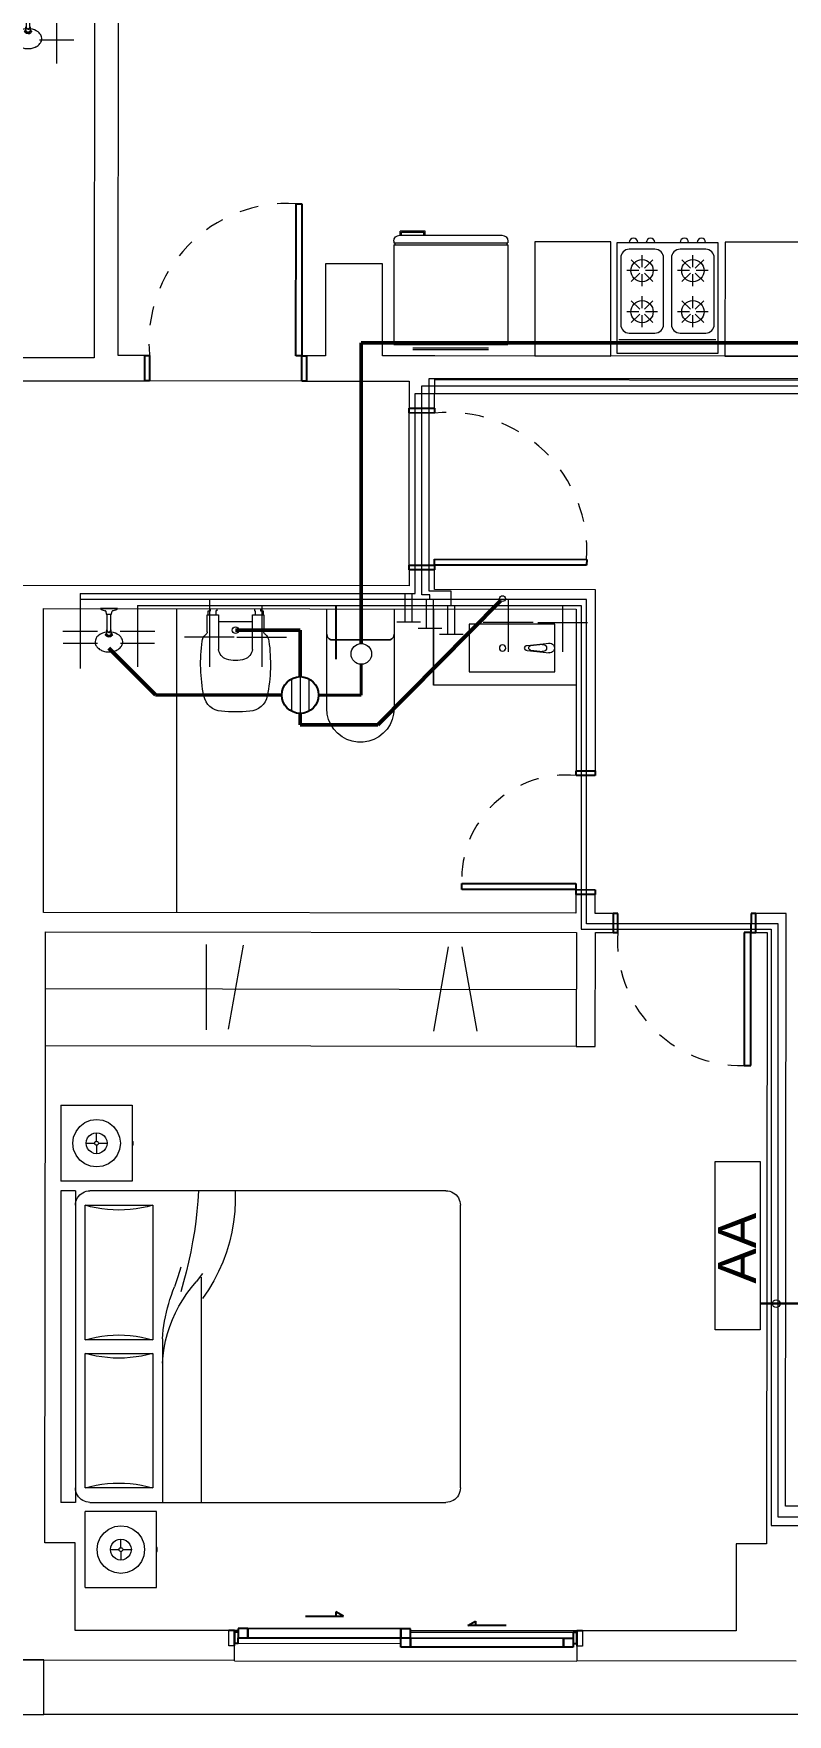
# Model space of a CAD drawing. Header units: millimetres. Extents: x 539 to 842, y -453 to -96.
# Drawn here: x 820.08 to 824.04, y -272.59 to -263.75 of the extents above; entities that cross this region are included whole.
import ezdxf

# ---------------------------------------------------------------- set-up
doc = ezdxf.new("R2010")
doc.units = ezdxf.units.MM
doc.header["$LTSCALE"] = 0.1
for name, pattern in [('ACAD_ISO02W100', [15, 12, -3]), ('CONTINUA', [0]), ('Trazo', [0.00635, 0.003175, -0.003175])]:
    doc.linetypes.add(name, pattern=pattern)
doc.layers.get('0').update_dxf_attribs({"lineweight": 5})
for name, color, linetype, lineweight in [('00-Agua Caliente', 1, 'Continuous', 20), ('00-Agua Fria', 5, 'ACAD_ISO02W100', 20), ('A-DETL-GENF', 7, 'Continuous', 5), ('A-DOOR', 7, 'Continuous', 5), ('A-GLAZ', 7, 'Continuous', 5), ('A-GLAZ-SILL', 7, 'Continuous', 5), ('Arq-Equipamiento', 250, 'Continuous', 5), ('MUEBLES', 250, 'Continuous', 5), ('P-SANR-FIXT', 7, 'Continuous', 5)]:
    doc.layers.add(name, color=color, linetype=linetype, lineweight=lineweight)
doc.layers.add('00-Primario', color=7, linetype='Continuous', true_color=0xff2400)
doc.layers.add('00-Secundario', color=24, linetype='Continuous')
doc.layers.add('A-DOOR-HDLN', color=5, linetype='Trazo', lineweight=5, true_color=0x0000ff)
doc.styles.get("Standard").update_dxf_attribs({"font": 'arial.ttf'})

# ---------------------------------------------------------------- blocks, each defined once
blk = doc.blocks.new('Family7 - Puerta OBLAK - Acceso-2885777-1-TORRE-ARQ-PB')
at = {"layer": 'A-DOOR', "color": 8, "lineweight": 25}
for p, q in [((-0.425, -0.0668), (-0.425, 0.0668)), ((-0.425, 0.0668), (-0.4, 0.0668)), ((-0.4, 0.0668), (-0.4, -0.0668)), ((0.4, -0.0668), (0.4, 0.0668)), ((0.4, 0.0668), (0.425, 0.0668)), ((0.425, 0.0668), (0.425, -0.0668)), ((-0.4, -0.0668), (-0.425, -0.0668)), ((-0.4, -0.0667), (-0.3693, -0.0667)), ((-0.4, -0.8667), (-0.4, -0.0667)), ((-0.3693, -0.0667), (-0.3693, -0.8667)), ((0.425, -0.0668), (0.4, -0.0668)), ((-0.3693, -0.8667), (-0.4, -0.8667))]:
    blk.add_line(p, q, dxfattribs=at)
at = {"layer": 'A-DOOR-HDLN', "color": 8}
blk.add_arc((-0.3269, -0.1376), 0.7303, 266.67006, 5.56979, dxfattribs=at)
blk = doc.blocks.new('Family6 - Puerta OBLAK - Baño-2882883-1-TORRE-ARQ-PB')
at = {"layer": 'A-DOOR', "color": 8, "lineweight": 25}
for p, q in [((-0.3, 0.6507), (-0.2685, 0.6507)), ((-0.3, 0.0507), (-0.3, 0.6507)), ((-0.2685, 0.6507), (-0.2685, 0.0507)), ((-0.325, -0.05), (-0.325, 0.05)), ((-0.325, 0.05), (-0.3, 0.05)), ((-0.2685, 0.0507), (-0.3, 0.0507)), ((-0.3, 0.05), (-0.3, -0.05)), ((0.3, -0.05), (0.3, 0.05)), ((0.3, 0.05), (0.325, 0.05)), ((0.325, 0.05), (0.325, -0.05)), ((-0.3, -0.05), (-0.325, -0.05)), ((0.325, -0.05), (0.3, -0.05))]:
    blk.add_line(p, q, dxfattribs=at)
at = {"layer": 'A-DOOR-HDLN', "color": 8}
blk.add_arc((-0.2437, 0.1049), 0.5464, 354.31204, 92.59832, dxfattribs=at)
blk = doc.blocks.new('Windows_Opening-Slide_UFME_Fenetre_Coulissante_2V - 1_20 x 1_80-2559393-1-TORRE-ARQ-PB')
at = {"layer": 'A-GLAZ', "color": 8, "lineweight": 25}
for p, q in [((-0.9, -0.078), (-0.9, 0.002)), ((-0.88, 0.008), (-0.83, 0.008)), ((-0.88, -0.04), (-0.88, 0.008)), ((-0.83, 0.008), (-0.025, 0.008)), ((-0.83, -0.04), (-0.83, 0.008)), ((-0.83, 0.008), (-0.83, -0.04)), ((-0.025, 0.008), (-0.025, -0.04)), ((-0.025, -0.04), (-0.025, 0.008)), ((-0.025, 0.008), (0.025, 0.008)), ((0.025, 0.008), (0.025, -0.04)), ((0.9, 0.002), (0.9, -0.078)), ((-0.93, -0.078), (-0.9, -0.078)), ((-0.88, -0.011), (-0.9, -0.011)), ((-0.9, -0.011), (-0.9, -0.069)), ((-0.9, -0.069), (-0.88, -0.069)), ((-0.83, -0.04), (-0.88, -0.04)), ((-0.88, -0.069), (-0.88, -0.04)), ((-0.025, -0.04), (-0.83, -0.04)), ((0.025, -0.04), (-0.025, -0.04)), ((0.025, -0.04), (-0.025, -0.04)), ((-0.025, -0.04), (-0.025, -0.088)), ((-0.025, -0.088), (0.025, -0.088)), ((0.83, -0.04), (0.025, -0.04)), ((0.025, -0.04), (0.025, -0.088)), ((0.025, -0.088), (0.025, -0.04)), ((0.025, -0.088), (0.83, -0.088)), ((0.83, -0.088), (0.83, -0.04)), ((0.88, -0.04), (0.83, -0.04)), ((0.83, -0.04), (0.83, -0.088)), ((0.83, -0.088), (0.88, -0.088)), ((0.9, -0.011), (0.88, -0.011)), ((0.88, -0.011), (0.88, -0.04)), ((0.88, -0.088), (0.88, -0.04)), ((0.88, -0.069), (0.9, -0.069)), ((0.9, -0.069), (0.9, -0.011)), ((0.9, -0.078), (0.93, -0.078)), ((-0.5275, -0.106), (-0.3275, -0.106)), ((-0.3675, -0.1291), (-0.3675, -0.106)), ((-0.3275, -0.106), (-0.3675, -0.1291)), ((0.3275, -0.154), (0.3675, -0.1771)), ((0.5275, -0.154), (0.3275, -0.154)), ((0.3675, -0.1771), (0.3675, -0.154))]:
    blk.add_line(p, q, dxfattribs=at)
at = {"layer": 'A-GLAZ', "color": 8}
for p, q in [((-0.9, -0.078), (-0.025, -0.078)), ((-0.88, -0.069), (-0.025, -0.069)), ((0.88, -0.011), (0.025, -0.011)), ((0.88, -0.078), (0.9, -0.078))]:
    blk.add_line(p, q, dxfattribs=at)
at = {"layer": 'A-GLAZ-SILL', "color": 8}
for p, q in [((-0.9, 0.078), (-0.9, 0.082)), ((0.9, 0.082), (-0.9, 0.082)), ((0.9, 0.082), (0.9, 0.078))]:
    blk.add_line(p, q, dxfattribs=at)
blk = doc.blocks.new('Family5 - Puerta OPBLAK - Dormitorio-2880729-1-TORRE-ARQ-PB')
at = {"layer": 'A-DOOR', "color": 8, "lineweight": 25}
for p, q in [((-0.35, 0.05), (-0.375, 0.05)), ((-0.375, 0.05), (-0.375, -0.05)), ((-0.35, -0.05), (-0.35, 0.05)), ((0.375, 0.05), (0.35, 0.05)), ((0.35, 0.05), (0.35, -0.05)), ((0.375, -0.05), (0.375, 0.05)), ((-0.375, -0.05), (-0.35, -0.05)), ((0.35, -0.05), (0.315, -0.05)), ((0.315, -0.05), (0.315, -0.75)), ((0.35, -0.75), (0.35, -0.05)), ((0.35, -0.05), (0.375, -0.05)), ((0.315, -0.75), (0.35, -0.75))]:
    blk.add_line(p, q, dxfattribs=at)
at = {"layer": 'A-DOOR-HDLN', "color": 8}
blk.add_arc((0.3017, -0.0967), 0.6534, 175.89838, 271.16402, dxfattribs=at)
blk = doc.blocks.new('Cocina 51cm')
at = {"layer": 'MUEBLES', "color": 8}
for p, q in [((-0.255, -0.036), (0, -0.036)), ((0, -0.036), (0.255, -0.036)), ((-0.1908, -0.1273), (-0.1462, -0.1718)), ((-0.1335, -0.1035), (-0.1335, -0.1666)), ((-0.0762, -0.1273), (-0.1207, -0.1718)), ((0.0762, -0.1273), (0.1207, -0.1718)), ((0.1335, -0.1035), (0.1335, -0.1666)), ((0.1908, -0.1273), (0.1462, -0.1718)), ((-0.2145, -0.1846), (-0.1515, -0.1846)), ((-0.1462, -0.1973), (-0.1908, -0.2419)), ((-0.1335, -0.2026), (-0.1335, -0.2656)), ((-0.1207, -0.1973), (-0.0762, -0.2419)), ((-0.1154, -0.1846), (-0.0524, -0.1846)), ((0.0524, -0.1846), (0.1154, -0.1846)), ((0.1207, -0.1973), (0.0762, -0.2419)), ((0.1335, -0.2026), (0.1335, -0.2656)), ((0.1462, -0.1973), (0.1908, -0.2419)), ((0.1515, -0.1846), (0.2145, -0.1846)), ((-0.1908, -0.3433), (-0.1462, -0.3879)), ((-0.1335, -0.3196), (-0.1335, -0.3826)), ((-0.0762, -0.3433), (-0.1207, -0.3879)), ((0.0762, -0.3433), (0.1207, -0.3879)), ((0.1335, -0.3196), (0.1335, -0.3826)), ((0.1908, -0.3433), (0.1462, -0.3879)), ((-0.2145, -0.4006), (-0.1515, -0.4006)), ((-0.1462, -0.4134), (-0.1908, -0.4579)), ((-0.1335, -0.4187), (-0.1335, -0.4817)), ((-0.1207, -0.4134), (-0.0762, -0.4579)), ((-0.1154, -0.4006), (-0.0524, -0.4006)), ((0.0524, -0.4006), (0.1154, -0.4006)), ((0.1207, -0.4134), (0.0762, -0.4579)), ((0.1335, -0.4187), (0.1335, -0.4817)), ((0.1462, -0.4134), (0.1908, -0.4579)), ((0.1515, -0.4006), (0.2145, -0.4006))]:
    blk.add_line(p, q, dxfattribs=at)
blk.add_lwpolyline([(-0.265, 0.036), (0.265, 0.036), (0.265, -0.5492), (-0.265, -0.5492)], close=True, dxfattribs=at)
for points in [[(-0.201, -0.5132), (-0.0659, -0.5132, 0.414214), (-0.0209, -0.4682), (-0.0209, -0.117, 0.414214), (-0.0659, -0.072), (-0.201, -0.072, 0.414214), (-0.246, -0.117), (-0.246, -0.4682, 0.414214)], [(0.0659, -0.5132), (0.201, -0.5132, 0.414214), (0.246, -0.4682), (0.246, -0.117, 0.414214), (0.201, -0.072), (0.0659, -0.072, 0.414214), (0.0209, -0.117), (0.0209, -0.4682, 0.414214)]]:
    blk.add_lwpolyline(points, format="xyb", close=True, dxfattribs=at)
for centre in [(-0.1335, -0.1846), (0.1335, -0.1846), (-0.1335, -0.4006), (0.1335, -0.4006)]:
    blk.add_circle(centre, 0.0585, dxfattribs=at)
for centre in [(-0.1782, -0.5492), (-0.0887, -0.5492), (0.0887, -0.5492), (0.1782, -0.5492)]:
    blk.add_arc(centre, 0.0225, 180, 0, dxfattribs=at)
blk = doc.blocks.new('A$C2F886EFE')
at = {"layer": 'MUEBLES', "color": 8}
for p, q in [((0.0997, 0.6227), (0.4982, 0.6227)), ((0, 0.0718), (0, 0.5968)), ((0, 0.5968), (0.6, 0.5968)), ((0.0997, 0.6134), (0.4982, 0.6134)), ((0.6, 0.0718), (0.6, 0.5968)), ((0, 0.0718), (0.6, 0.0718)), ((0, 0.0618), (0.6, 0.0618)), ((0, 0.0533), (0, 0.0618)), ((0.0059, 0.0618), (0.0059, 0.0718)), ((0.0315, 0.0218), (0.5685, 0.0218)), ((0.0343, 0.0218), (0.0343, 0)), ((0.0401, 0.0218), (0.0401, 0.0059)), ((0.0401, 0.0059), (0.1586, 0.0059)), ((0.1586, 0.0218), (0.1586, 0.0059)), ((0.1645, 0.0218), (0.1645, 0)), ((0.5941, 0.0618), (0.5941, 0.0718)), ((0.6, 0.0533), (0.6, 0.0618)), ((0.1645, 0), (0.0343, 0))]:
    blk.add_line(p, q, dxfattribs=at)
for centre, start, end in [((0.0315, 0.0533), 180, 270), ((0.5685, 0.0533), 270, 0)]:
    blk.add_arc(centre, 0.0315, start, end, dxfattribs=at)
blk = doc.blocks.new('cama grande')
at = {"layer": 'MUEBLES'}
for p, q in [((584.9898, 704.5615), (585.0149, 704.5615)), ((584.9898, 704.5615), (584.9898, 704.1865)), ((585.0149, 704.5615), (585.3898, 704.5615)), ((585.3898, 704.1866), (585.3898, 704.5615)), ((585.4398, 704.5615), (587.0795, 704.5615)), ((585.4398, 704.4853), (585.4398, 704.5615)), ((587.0795, 704.4853), (587.0795, 704.5615)), ((585.0816, 704.4365), (585.0691, 704.4064)), ((585.1015, 704.4624), (585.0816, 704.4365)), ((585.1273, 704.4822), (585.1015, 704.4624)), ((585.1575, 704.4947), (585.1273, 704.4822)), ((585.1623, 704.4217), (585.1509, 704.4129)), ((585.1898, 704.499), (585.1575, 704.4947)), ((585.1756, 704.4272), (585.1623, 704.4217)), ((585.1898, 704.4291), (585.1756, 704.4272)), ((585.2222, 704.4947), (585.1898, 704.499)), ((585.1898, 704.4291), (585.1898, 704.384)), ((585.2041, 704.4272), (585.1898, 704.4291)), ((585.2173, 704.4217), (585.2041, 704.4272)), ((585.2287, 704.4129), (585.2173, 704.4217)), ((585.2523, 704.4822), (585.2222, 704.4947)), ((585.2782, 704.4624), (585.2523, 704.4822)), ((585.298, 704.4365), (585.2782, 704.4624)), ((585.3105, 704.4064), (585.298, 704.4365)), ((585.4398, 704.4853), (585.516, 704.4853)), ((585.4398, 704.4853), (587.0795, 704.4853)), ((585.4405, 704.419), (585.4398, 704.4091)), ((585.4424, 704.4288), (585.4405, 704.419)), ((585.4456, 704.4382), (585.4424, 704.4288)), ((585.45, 704.4472), (585.4456, 704.4382)), ((585.4556, 704.4554), (585.45, 704.4472)), ((585.4621, 704.4629), (585.4556, 704.4554)), ((585.4696, 704.4695), (585.4621, 704.4629)), ((585.4779, 704.475), (585.4696, 704.4695)), ((585.4869, 704.4795), (585.4779, 704.475)), ((585.4963, 704.4827), (585.4869, 704.4795)), ((585.5061, 704.4846), (585.4963, 704.4827)), ((585.516, 704.4853), (585.5061, 704.4846)), ((586.2241, 704.4345), (585.516, 704.4345)), ((585.5237, 704.4054), (585.516, 704.4345)), ((585.516, 704.4345), (585.516, 704.0789)), ((586.2241, 704.4345), (586.2163, 704.4054)), ((586.2241, 704.0789), (586.2241, 704.4345)), ((587.0033, 704.4345), (586.2953, 704.4345)), ((586.2953, 704.4345), (586.2953, 704.0789)), ((586.303, 704.4054), (586.2953, 704.4345)), ((587.0033, 704.4345), (586.9956, 704.4054)), ((587.0133, 704.4846), (587.0033, 704.4853)), ((587.0033, 704.4853), (587.0795, 704.4853)), ((587.0033, 704.0789), (587.0033, 704.4345)), ((587.023, 704.4827), (587.0133, 704.4846)), ((587.0325, 704.4795), (587.023, 704.4827)), ((587.0414, 704.475), (587.0325, 704.4795)), ((587.0497, 704.4695), (587.0414, 704.475)), ((587.0572, 704.4629), (587.0497, 704.4695)), ((587.0638, 704.4554), (587.0572, 704.4629)), ((587.0693, 704.4472), (587.0638, 704.4554)), ((587.0737, 704.4382), (587.0693, 704.4472)), ((587.0769, 704.4288), (587.0737, 704.4382)), ((587.0789, 704.419), (587.0769, 704.4288)), ((587.0795, 704.4091), (587.0789, 704.419)), ((587.5027, 704.4338), (587.1277, 704.4338)), ((587.1277, 704.059), (587.1277, 704.4338)), ((587.5277, 704.4338), (587.5027, 704.4338)), ((587.5277, 704.4338), (587.5277, 704.0589)), ((585.0691, 704.4064), (585.0649, 704.374)), ((585.0649, 704.374), (585.0691, 704.3417)), ((585.0691, 704.3417), (585.0816, 704.3116)), ((585.1367, 704.3883), (585.1348, 704.374)), ((585.1798, 704.374), (585.1348, 704.374)), ((585.1348, 704.374), (585.1367, 704.3598)), ((585.1422, 704.4015), (585.1367, 704.3883)), ((585.1367, 704.3598), (585.1422, 704.3465)), ((585.1509, 704.4129), (585.1422, 704.4015)), ((585.1422, 704.3465), (585.1509, 704.3351)), ((585.1509, 704.3351), (585.1623, 704.3264)), ((585.1801, 704.3766), (585.1798, 704.374)), ((585.1798, 704.374), (585.1801, 704.3714)), ((585.1811, 704.379), (585.1801, 704.3766)), ((585.1801, 704.3714), (585.1811, 704.369)), ((585.1827, 704.3811), (585.1811, 704.379)), ((585.1811, 704.369), (585.1827, 704.3669)), ((585.1848, 704.3827), (585.1827, 704.3811)), ((585.1827, 704.3669), (585.1848, 704.3654)), ((585.1872, 704.3837), (585.1848, 704.3827)), ((585.1848, 704.3654), (585.1872, 704.3644)), ((585.1898, 704.384), (585.1872, 704.3837)), ((585.1872, 704.3644), (585.1898, 704.364)), ((585.1924, 704.3837), (585.1898, 704.384)), ((585.1898, 704.364), (585.1924, 704.3644)), ((585.1898, 704.364), (585.1898, 704.319)), ((585.1948, 704.3827), (585.1924, 704.3837)), ((585.1924, 704.3644), (585.1948, 704.3654)), ((585.1969, 704.3811), (585.1948, 704.3827)), ((585.1948, 704.3654), (585.1969, 704.3669)), ((585.1985, 704.379), (585.1969, 704.3811)), ((585.1969, 704.3669), (585.1985, 704.369)), ((585.1995, 704.3766), (585.1985, 704.379)), ((585.1985, 704.369), (585.1995, 704.3714)), ((585.1998, 704.374), (585.1995, 704.3766)), ((585.1995, 704.3714), (585.1998, 704.374)), ((585.1998, 704.374), (585.2448, 704.374)), ((585.2173, 704.3264), (585.2287, 704.3351)), ((585.2375, 704.4015), (585.2287, 704.4129)), ((585.2287, 704.3351), (585.2375, 704.3465)), ((585.243, 704.3883), (585.2375, 704.4015)), ((585.2375, 704.3465), (585.243, 704.3598)), ((585.2448, 704.374), (585.243, 704.3883)), ((585.243, 704.3598), (585.2448, 704.374)), ((585.298, 704.3116), (585.3105, 704.3417)), ((585.3148, 704.374), (585.3105, 704.4064)), ((585.3105, 704.3417), (585.3148, 704.374)), ((585.4398, 703.8376), (585.4398, 704.4091)), ((585.5301, 704.3761), (585.5237, 704.4054)), ((585.535, 704.3465), (585.5301, 704.3761)), ((585.5386, 704.3166), (585.535, 704.3465)), ((586.205, 704.3465), (586.2015, 704.3166)), ((586.21, 704.3761), (586.205, 704.3465)), ((586.2163, 704.4054), (586.21, 704.3761)), ((586.3093, 704.3761), (586.303, 704.4054)), ((586.3143, 704.3465), (586.3093, 704.3761)), ((586.3178, 704.3166), (586.3143, 704.3465)), ((586.9843, 704.3465), (586.9808, 704.3166)), ((586.9892, 704.3761), (586.9843, 704.3465)), ((586.9956, 704.4054), (586.9892, 704.3761)), ((587.0795, 704.4091), (587.0795, 704.0281)), ((587.2394, 704.3348), (587.2195, 704.3089)), ((587.2653, 704.3546), (587.2394, 704.3348)), ((587.2954, 704.3671), (587.2653, 704.3546)), ((587.3277, 704.3714), (587.2954, 704.3671)), ((587.3601, 704.3671), (587.3277, 704.3714)), ((587.3902, 704.3546), (587.3601, 704.3671)), ((587.4161, 704.3348), (587.3902, 704.3546)), ((587.436, 704.3089), (587.4161, 704.3348)), ((585.0816, 704.3116), (585.1015, 704.2857)), ((585.1015, 704.2857), (585.1273, 704.2658)), ((585.1273, 704.2658), (585.1575, 704.2533)), ((585.1575, 704.2533), (585.1898, 704.2491)), ((585.1623, 704.3264), (585.1756, 704.3209)), ((585.1756, 704.3209), (585.1898, 704.319)), ((585.1898, 704.319), (585.2041, 704.3209)), ((585.1898, 704.2491), (585.2222, 704.2533)), ((585.2041, 704.3209), (585.2173, 704.3264)), ((585.2222, 704.2533), (585.2523, 704.2658)), ((585.2523, 704.2658), (585.2782, 704.2857)), ((585.2782, 704.2857), (585.298, 704.3116)), ((585.5407, 704.2867), (585.5386, 704.3166)), ((585.5414, 704.2567), (585.5407, 704.2867)), ((585.5407, 704.2266), (585.5414, 704.2567)), ((586.1994, 704.2867), (586.1987, 704.2567)), ((586.1987, 704.2567), (586.1994, 704.2266)), ((586.2015, 704.3166), (586.1994, 704.2867)), ((586.32, 704.2867), (586.3178, 704.3166)), ((586.3207, 704.2567), (586.32, 704.2867)), ((586.32, 704.2266), (586.3207, 704.2567)), ((586.9786, 704.2867), (586.9779, 704.2567)), ((586.9779, 704.2567), (586.9786, 704.2266)), ((586.9808, 704.3166), (586.9786, 704.2867)), ((587.2071, 704.2788), (587.2028, 704.2464)), ((587.2028, 704.2464), (587.2071, 704.2141)), ((587.2195, 704.3089), (587.2071, 704.2788)), ((587.2746, 704.2607), (587.2727, 704.2464)), ((587.3177, 704.2464), (587.2727, 704.2464)), ((587.2727, 704.2464), (587.2746, 704.2322)), ((587.2801, 704.2739), (587.2746, 704.2607)), ((587.2888, 704.2853), (587.2801, 704.2739)), ((587.3002, 704.2941), (587.2888, 704.2853)), ((587.3135, 704.2996), (587.3002, 704.2941)), ((587.3277, 704.3014), (587.3135, 704.2996)), ((587.3181, 704.249), (587.3177, 704.2464)), ((587.3177, 704.2464), (587.3181, 704.2438)), ((587.3191, 704.2514), (587.3181, 704.249)), ((587.3181, 704.2438), (587.3191, 704.2414)), ((587.3207, 704.2535), (587.3191, 704.2514)), ((587.3227, 704.2551), (587.3207, 704.2535)), ((587.3252, 704.2561), (587.3227, 704.2551)), ((587.3277, 704.2564), (587.3252, 704.2561)), ((587.3277, 704.3014), (587.3277, 704.2564)), ((587.342, 704.2996), (587.3277, 704.3014)), ((587.3303, 704.2561), (587.3277, 704.2564)), ((587.3328, 704.2551), (587.3303, 704.2561)), ((587.3348, 704.2535), (587.3328, 704.2551)), ((587.3364, 704.2514), (587.3348, 704.2535)), ((587.3374, 704.249), (587.3364, 704.2514)), ((587.3364, 704.2414), (587.3374, 704.2438)), ((587.3378, 704.2464), (587.3374, 704.249)), ((587.3374, 704.2438), (587.3378, 704.2464)), ((587.3378, 704.2464), (587.3828, 704.2464)), ((587.3553, 704.2941), (587.342, 704.2996)), ((587.3667, 704.2853), (587.3553, 704.2941)), ((587.3754, 704.2739), (587.3667, 704.2853)), ((587.3809, 704.2607), (587.3754, 704.2739)), ((587.3828, 704.2464), (587.3809, 704.2607)), ((587.3809, 704.2322), (587.3828, 704.2464)), ((587.4484, 704.2788), (587.436, 704.3089)), ((587.4527, 704.2464), (587.4484, 704.2788)), ((587.4484, 704.2141), (587.4527, 704.2464)), ((584.9898, 704.1865), (585.3898, 704.1866)), ((585.179, 704.1866), (585.1789, 704.1866)), ((585.1789, 704.1866), (585.1789, 704.1839)), ((585.179, 704.1839), (585.1789, 704.1839)), ((585.179, 704.1839), (585.179, 704.1866)), ((585.1794, 704.1839), (585.179, 704.1839)), ((585.1794, 704.1839), (585.1794, 704.1866)), ((585.1799, 704.1839), (585.1794, 704.1839)), ((585.1799, 704.1839), (585.1799, 704.1866)), ((585.1799, 704.1839), (585.1807, 704.1839)), ((585.1807, 704.1839), (585.1807, 704.1866)), ((585.1807, 704.1839), (585.1816, 704.1839)), ((585.1816, 704.1839), (585.1816, 704.1866)), ((585.1816, 704.1839), (585.1828, 704.1839)), ((585.1828, 704.1839), (585.1828, 704.1866)), ((585.1828, 704.1839), (585.1841, 704.1839)), ((585.1841, 704.1839), (585.1841, 704.1866)), ((585.1841, 704.1839), (585.1855, 704.1839)), ((585.1855, 704.1839), (585.1855, 704.1866)), ((585.1855, 704.1839), (585.1869, 704.1839)), ((585.1869, 704.1839), (585.1869, 704.1866)), ((585.1869, 704.1839), (585.1885, 704.1839)), ((585.1885, 704.1839), (585.1885, 704.1866)), ((585.1885, 704.1839), (585.1901, 704.1839)), ((585.1901, 704.1839), (585.1901, 704.1866)), ((585.1901, 704.1839), (585.1917, 704.1839)), ((585.1917, 704.1839), (585.1917, 704.1866)), ((585.1917, 704.1839), (585.1932, 704.1839)), ((585.1932, 704.1839), (585.1932, 704.1866)), ((585.1932, 704.1839), (585.1948, 704.1839)), ((585.1948, 704.1839), (585.1948, 704.1866)), ((585.1948, 704.1839), (585.1962, 704.1839)), ((585.1962, 704.1839), (585.1962, 704.1866)), ((585.1962, 704.1839), (585.1974, 704.1839)), ((585.1974, 704.1839), (585.1974, 704.1866)), ((585.1974, 704.1839), (585.1985, 704.1839)), ((585.1985, 704.1839), (585.1985, 704.1866)), ((585.1985, 704.1839), (585.1995, 704.1839)), ((585.1995, 704.1839), (585.1995, 704.1866)), ((585.1995, 704.1839), (585.2003, 704.1839)), ((585.2003, 704.1839), (585.2003, 704.1866)), ((585.2008, 704.1839), (585.2003, 704.1839)), ((585.2008, 704.1839), (585.2008, 704.1866)), ((585.2012, 704.1839), (585.2008, 704.1839)), ((585.2012, 704.1839), (585.2012, 704.1866)), ((585.2013, 704.1839), (585.2012, 704.1839)), ((585.2013, 704.1866), (585.2013, 704.1839)), ((585.3898, 704.1866), (585.3898, 704.1866)), ((585.5301, 704.1372), (585.535, 704.1668)), ((585.535, 704.1668), (585.5386, 704.1967)), ((585.5386, 704.1967), (585.5407, 704.2266)), ((586.1994, 704.2266), (586.2015, 704.1967)), ((586.2015, 704.1967), (586.205, 704.1668)), ((586.205, 704.1668), (586.21, 704.1372)), ((586.3093, 704.1372), (586.3143, 704.1668)), ((586.3143, 704.1668), (586.3178, 704.1967)), ((586.3178, 704.1967), (586.32, 704.2266)), ((586.9786, 704.2266), (586.9808, 704.1967)), ((586.9808, 704.1967), (586.9843, 704.1668)), ((586.9843, 704.1668), (586.9892, 704.1372)), ((587.2071, 704.2141), (587.2195, 704.1839)), ((587.2195, 704.1839), (587.2394, 704.1581)), ((587.2394, 704.1581), (587.2653, 704.1382)), ((587.2746, 704.2322), (587.2801, 704.2189)), ((587.2801, 704.2189), (587.2888, 704.2075)), ((587.2888, 704.2075), (587.3002, 704.1988)), ((587.3002, 704.1988), (587.3135, 704.1933)), ((587.3135, 704.1933), (587.3277, 704.1914)), ((587.3191, 704.2414), (587.3207, 704.2393)), ((587.3207, 704.2393), (587.3227, 704.2377)), ((587.3227, 704.2377), (587.3252, 704.2367)), ((587.3252, 704.2367), (587.3277, 704.2364)), ((587.3277, 704.2364), (587.3303, 704.2367)), ((587.3277, 704.2364), (587.3277, 704.1914)), ((587.3277, 704.1914), (587.342, 704.1933)), ((587.3303, 704.2367), (587.3328, 704.2377)), ((587.3328, 704.2377), (587.3348, 704.2393)), ((587.3348, 704.2393), (587.3364, 704.2414)), ((587.342, 704.1933), (587.3553, 704.1988)), ((587.3553, 704.1988), (587.3667, 704.2075)), ((587.3667, 704.2075), (587.3754, 704.2189)), ((587.3754, 704.2189), (587.3809, 704.2322)), ((587.3902, 704.1382), (587.4161, 704.1581)), ((587.4161, 704.1581), (587.436, 704.1839)), ((587.436, 704.1839), (587.4484, 704.2141)), ((585.516, 704.0789), (585.5237, 704.1079)), ((585.516, 704.0789), (586.2241, 704.0789)), ((585.5237, 704.1079), (585.5301, 704.1372)), ((586.21, 704.1372), (586.2163, 704.1079)), ((586.2163, 704.1079), (586.2241, 704.0789)), ((586.2953, 704.0789), (586.303, 704.1079)), ((586.2953, 704.0789), (587.0033, 704.0789)), ((586.303, 704.1079), (586.3093, 704.1372)), ((586.9892, 704.1372), (586.9956, 704.1079)), ((586.9956, 704.1079), (587.0033, 704.0789)), ((587.2653, 704.1382), (587.2954, 704.1257)), ((587.2954, 704.1257), (587.3277, 704.1215)), ((587.3277, 704.1215), (587.3601, 704.1257)), ((587.3601, 704.1257), (587.3902, 704.1382)), ((585.9889, 703.9809), (585.9667, 703.973)), ((586.0112, 703.9882), (585.9889, 703.9809)), ((586.0338, 703.995), (586.0112, 703.9882)), ((586.0566, 704.0012), (586.0338, 703.995)), ((586.0794, 704.0068), (586.0566, 704.0012)), ((586.1025, 704.0118), (586.0794, 704.0068)), ((586.1256, 704.0162), (586.1025, 704.0118)), ((586.1541, 703.9898), (586.1174, 703.9757)), ((586.1488, 704.0201), (586.1256, 704.0162)), ((586.1722, 704.0233), (586.1488, 704.0201)), ((586.1915, 704.0018), (586.1541, 703.9898)), ((586.1956, 704.026), (586.1722, 704.0233)), ((586.2295, 704.0116), (586.1915, 704.0018)), ((586.2191, 704.0281), (586.1956, 704.026)), ((586.2191, 704.0281), (586.3461, 704.0281)), ((586.268, 704.0193), (586.2295, 704.0116)), ((586.3069, 704.0248), (586.268, 704.0193)), ((586.3461, 704.0281), (586.3069, 704.0248)), ((586.3461, 704.0281), (587.0795, 704.0281)), ((587.0795, 704.0281), (587.0795, 703.8249)), ((587.1277, 704.0589), (587.1277, 704.059)), ((587.5277, 704.0589), (587.1277, 704.0589)), ((587.3163, 704.059), (587.3163, 704.0562)), ((587.3163, 704.0562), (587.3164, 704.0562)), ((587.3164, 704.0562), (587.3164, 704.059)), ((587.3164, 704.0562), (587.3168, 704.0562)), ((587.3168, 704.0562), (587.3168, 704.059)), ((587.3168, 704.0562), (587.3173, 704.0562)), ((587.3173, 704.0562), (587.3173, 704.059)), ((587.318, 704.0562), (587.3173, 704.0562)), ((587.318, 704.0562), (587.318, 704.059)), ((587.319, 704.0562), (587.318, 704.0562)), ((587.319, 704.0562), (587.319, 704.059)), ((587.3201, 704.0562), (587.319, 704.0562)), ((587.3201, 704.0562), (587.3201, 704.059)), ((587.3214, 704.0562), (587.3201, 704.0562)), ((587.3214, 704.0562), (587.3214, 704.059)), ((587.3228, 704.0562), (587.3214, 704.0562)), ((587.3228, 704.0562), (587.3228, 704.059)), ((587.3243, 704.0562), (587.3228, 704.0562)), ((587.3243, 704.0562), (587.3243, 704.059)), ((587.3259, 704.0562), (587.3243, 704.0562)), ((587.3259, 704.0562), (587.3259, 704.059)), ((587.3274, 704.0562), (587.3259, 704.0562)), ((587.3274, 704.0562), (587.3274, 704.059)), ((587.329, 704.0562), (587.3274, 704.0562)), ((587.329, 704.0562), (587.329, 704.059)), ((587.3306, 704.0562), (587.329, 704.0562)), ((587.3306, 704.0562), (587.3306, 704.059)), ((587.3321, 704.0562), (587.3306, 704.0562)), ((587.3321, 704.0562), (587.3321, 704.059)), ((587.3335, 704.0562), (587.3321, 704.0562)), ((587.3335, 704.0562), (587.3335, 704.059)), ((587.3348, 704.0562), (587.3335, 704.0562)), ((587.3348, 704.0562), (587.3348, 704.059)), ((587.3359, 704.0562), (587.3348, 704.0562)), ((587.3359, 704.0562), (587.3359, 704.059)), ((587.3368, 704.0562), (587.3359, 704.0562)), ((587.3368, 704.0562), (587.3368, 704.059)), ((587.3376, 704.0562), (587.3368, 704.0562)), ((587.3376, 704.0562), (587.3376, 704.059)), ((587.3376, 704.0562), (587.3382, 704.0562)), ((587.3382, 704.0562), (587.3382, 704.059)), ((587.3382, 704.0562), (587.3386, 704.0562)), ((587.3386, 704.059), (587.3386, 704.059)), ((587.3386, 704.059), (587.3386, 704.0562)), ((587.3386, 704.0562), (587.3386, 704.059)), ((587.3386, 704.0562), (587.3386, 704.0562)), ((585.7617, 703.879), (585.8147, 703.8902)), ((585.8147, 703.8902), (585.8674, 703.9027)), ((585.8417, 703.9312), (585.8934, 703.9473)), ((585.8674, 703.9027), (585.9198, 703.9164)), ((585.8934, 703.9473), (585.9447, 703.9646)), ((585.9198, 703.9164), (585.9718, 703.9312)), ((585.9667, 703.973), (585.9447, 703.9646)), ((585.9804, 703.8995), (585.9492, 703.8757)), ((586.013, 703.9214), (585.9804, 703.8995)), ((586.0468, 703.9415), (586.013, 703.9214)), ((586.0816, 703.9596), (586.0468, 703.9415)), ((586.1174, 703.9757), (586.0816, 703.9596)), ((585.4398, 703.8376), (585.4938, 703.8414)), ((585.4398, 703.6456), (585.4398, 703.8376)), ((585.4938, 703.8414), (585.5477, 703.8464)), ((585.5477, 703.8464), (585.6015, 703.8527)), ((585.6015, 703.8527), (585.6551, 703.8602)), ((585.6551, 703.8602), (585.7085, 703.869)), ((585.7085, 703.869), (585.7617, 703.879)), ((585.876, 703.8167), (585.9193, 703.8503)), ((585.8939, 703.8249), (587.0795, 703.8249)), ((585.9492, 703.8757), (585.9193, 703.8503)), ((585.9609, 703.7858), (586.0061, 703.8167)), ((587.0795, 703.8249), (587.0795, 702.5377)), ((585.815, 703.7105), (585.8651, 703.7326)), ((585.8651, 703.7326), (585.9138, 703.7577)), ((585.9138, 703.7577), (585.9609, 703.7858)), ((585.4398, 703.6456), (585.4946, 703.645)), ((585.4398, 702.5377), (585.4398, 703.6456)), ((585.4946, 703.645), (585.5493, 703.6476)), ((585.5493, 703.6476), (585.6038, 703.6537)), ((585.6038, 703.6537), (585.6578, 703.663)), ((585.6578, 703.663), (585.7111, 703.6756)), ((585.7111, 703.6756), (585.7636, 703.6915)), ((585.7636, 703.6915), (585.815, 703.7105)), ((585.4398, 702.5377), (585.4405, 702.5277)), ((585.4405, 702.5277), (585.4424, 702.5179)), ((585.4424, 702.5179), (585.4456, 702.5085)), ((585.4456, 702.5085), (585.45, 702.4996)), ((585.45, 702.4996), (585.4556, 702.4913)), ((585.4556, 702.4913), (585.4621, 702.4838)), ((585.4621, 702.4838), (585.4696, 702.4772)), ((585.4696, 702.4772), (585.4779, 702.4717)), ((587.0414, 702.4717), (587.0497, 702.4772)), ((587.0497, 702.4772), (587.0572, 702.4838)), ((587.0572, 702.4838), (587.0638, 702.4913)), ((587.0638, 702.4913), (587.0693, 702.4996)), ((587.0693, 702.4996), (587.0737, 702.5085)), ((587.0737, 702.5085), (587.0769, 702.5179)), ((587.0769, 702.5179), (587.0789, 702.5277)), ((587.0789, 702.5277), (587.0795, 702.5377)), ((585.4779, 702.4717), (585.4869, 702.4673)), ((585.4869, 702.4673), (585.4963, 702.464)), ((585.4963, 702.464), (585.5061, 702.4621)), ((585.5061, 702.4621), (585.516, 702.4615)), ((587.0033, 702.4615), (585.516, 702.4615)), ((587.0033, 702.4615), (587.0133, 702.4621)), ((587.0133, 702.4621), (587.023, 702.464)), ((587.023, 702.464), (587.0325, 702.4673)), ((587.0325, 702.4673), (587.0414, 702.4717))]:
    blk.add_line(p, q, dxfattribs=at)
blk = doc.blocks.new('Sanitary_Toilets_Ceramica-Catalano_Zero-70-One-Piece-Close-Coupled-Syphonic - Default-V1-2-TORRE-ARQ- PB _-2_14_')
at = {"layer": 'A-DETL-GENF', "color": 8}
for p, q in [((0.0444, 0.177), (0.0015, 0.177)), ((0.0887, 0.177), (0.0444, 0.177)), ((0.1331, 0.177), (0.0887, 0.177)), ((0.1331, 0.177), (0.1423, 0.1755)), ((0.524, 0.177), (0.1331, 0.177)), ((0.1423, 0.1755), (0.1331, 0.177)), ((0.5531, 0.1746), (0.524, 0.177)), ((0.1423, 0.1755), (0.1507, 0.1713)), ((0.1507, 0.1713), (0.1423, 0.1755)), ((0.1507, 0.1713), (0.1573, 0.1646)), ((0.1573, 0.1646), (0.1507, 0.1713)), ((0.1573, 0.1646), (0.1616, 0.1563)), ((0.1616, 0.1563), (0.1573, 0.1646)), ((0.1616, 0.1563), (0.1631, 0.147)), ((0.1631, 0.147), (0.1616, 0.1563)), ((0.1631, 0.147), (0.1631, -0.147)), ((0.1631, 0.098), (0.1631, 0.147)), ((0.1631, 0.049), (0.1631, 0.098)), ((0.5815, 0.1674), (0.5531, 0.1746)), ((0.6082, 0.1557), (0.5815, 0.1674)), ((0.6327, 0.1397), (0.6082, 0.1557)), ((0.6542, 0.1199), (0.6327, 0.1397)), ((0.6722, 0.0968), (0.6542, 0.1199)), ((0.6861, 0.0711), (0.6722, 0.0968)), ((0.1631, 0), (0.1631, 0.049)), ((0.6956, 0.0435), (0.6861, 0.0711)), ((0.7004, 0.0146), (0.6956, 0.0435)), ((0.7004, -0.0146), (0.7004, 0.0146)), ((0.1631, -0.049), (0.1631, 0)), ((0.1631, -0.098), (0.1631, -0.049)), ((0.6722, -0.0968), (0.6861, -0.0711)), ((0.6861, -0.0711), (0.6956, -0.0435)), ((0.6956, -0.0435), (0.7004, -0.0146)), ((0.1423, -0.1755), (0.1331, -0.177)), ((0.1331, -0.177), (0.1423, -0.1755)), ((0.1507, -0.1713), (0.1423, -0.1755)), ((0.1423, -0.1755), (0.1507, -0.1713)), ((0.1573, -0.1646), (0.1507, -0.1713)), ((0.1507, -0.1713), (0.1573, -0.1646)), ((0.1616, -0.1563), (0.1573, -0.1646)), ((0.1573, -0.1646), (0.1616, -0.1563)), ((0.1631, -0.147), (0.1616, -0.1563)), ((0.1616, -0.1563), (0.1631, -0.147)), ((0.1631, -0.147), (0.1631, -0.098)), ((0.524, -0.177), (0.5531, -0.1746)), ((0.5531, -0.1746), (0.5815, -0.1674)), ((0.5815, -0.1674), (0.6082, -0.1557)), ((0.6082, -0.1557), (0.6327, -0.1397)), ((0.6327, -0.1397), (0.6542, -0.1199)), ((0.6542, -0.1199), (0.6722, -0.0968)), ((0.0015, -0.177), (0.0444, -0.177)), ((0.0444, -0.177), (0.0887, -0.177)), ((0.0887, -0.177), (0.1331, -0.177)), ((0.1331, -0.177), (0.524, -0.177))]:
    blk.add_line(p, q, dxfattribs=at)
blk = doc.blocks.new('Vitreous china bidet _ Debba _ Roca _ 355994xx0 - White - Debba- Roca-2705266-2-TORRE-ARQ- PB _-2_14_')
at = {"layer": 'P-SANR-FIXT', "color": 8}
for p, q in [((0.0357, 0.0802), (0.0357, 0.2622)), ((0.2143, 0.2622), (0.2143, 0.0802)), ((-0.0236, 0.1689), (-0.0236, 0.0802)), ((0.0357, 0.1159), (0.2143, 0.1159)), ((0.2736, 0.0802), (0.2738, 0.1687)), ((-0.0236, 0.0802), (-0.0194, 0.0802)), ((-0.0194, 0.0802), (-0.0194, 0.0596)), ((-0.0194, 0.0802), (0.0221, 0.0802)), ((-0.0194, 0.0596), (-0.006, 0.0596)), ((-0.006, 0.0596), (-0.006, 0.0508)), ((0.0221, 0.0802), (0.0357, 0.0802)), ((0.0221, 0.0596), (0.0221, 0.0802)), ((0.026, 0.0596), (0.0221, 0.0596)), ((0.026, 0.0508), (0.026, 0.0596)), ((0.2143, 0.0802), (0.2279, 0.0802)), ((0.224, 0.0596), (0.2279, 0.0596)), ((0.224, 0.0508), (0.224, 0.0596)), ((0.2279, 0.0802), (0.2694, 0.0802)), ((0.2279, 0.0596), (0.2279, 0.0802)), ((0.256, 0.0508), (0.256, 0.0596)), ((0.256, 0.0596), (0.2694, 0.0596)), ((0.2694, 0.0596), (0.2694, 0.0802)), ((0.2694, 0.0802), (0.2736, 0.0802))]:
    blk.add_line(p, q, dxfattribs=at)
for centre, radius, start, end in [((0.0575, 0.4868), 0.1013, 93.86915, 168.75559), ((0.125, -0.5106), 1.1009, 86.13085, 93.86915), ((0.1925, 0.4868), 0.1013, 11.24441, 86.13085), ((0.8089, 0.3374), 0.8673, 168.75559, 187.87391), ((-0.5589, 0.3374), 0.8673, 352.12609, 11.24441), ((0.1, 0.2529), 0.0649, 110.16908, 171.83092), ((0.1293, 0.1353), 0.1859, 91.32885, 106.15101), ((0.1207, 0.1353), 0.1859, 73.84899, 88.67115), ((0.15, 0.2529), 0.0649, 8.16908, 69.83092), ((0.0086, 0.2267), 0.0594, 187.87391, 225.1331), ((-0.0411, 0.1689), 0.0175, 0, 63.70008), ((0.125, 0.1608), 0.0175, 0, 180), ((0.2904, 0.1686), 0.0167, 126.27151, 179.72849), ((0.2414, 0.2267), 0.0594, 311.25476, 352.12609), ((0.125, 0.1608), 0.0175, 180, 0)]:
    blk.add_arc(centre, radius, start, end, dxfattribs=at)
blk = doc.blocks.new('Shower-Valve_Trim-KOHLER-Alteo-K-TS45106 - 2_5 GPM_ 2BZ-Oil-Rubed Nickel-V7-2-TORRE-ARQ- PB _-2_14_')
at = {"layer": 'P-SANR-FIXT', "color": 8}
for p, q in [((2.5274, -14.2181), (2.5169, -14.2613)), ((2.5304, -14.2201), (2.5274, -14.2181)), ((2.5169, -14.2613), (2.5063, -14.3045)), ((2.5063, -14.3045), (2.5099, -14.304)), ((2.5273, -14.281), (2.5422, -14.2823)), ((2.5491, -14.2543), (2.5352, -14.2486)), ((2.5433, -14.2816), (2.544, -14.2785)), ((2.544, -14.2785), (2.5489, -14.2585)), ((2.544, -14.2785), (2.6228, -14.2978)), ((2.5489, -14.2585), (2.5496, -14.2555)), ((2.6277, -14.2778), (2.5489, -14.2585)), ((2.6228, -14.2978), (2.6275, -14.299)), ((2.6273, -14.3012), (2.6353, -14.3032)), ((2.6277, -14.2778), (2.6324, -14.2789)), ((2.6412, -14.2788), (2.6333, -14.2768)), ((2.6353, -14.3032), (2.6403, -14.3044)), ((2.6412, -14.2788), (2.6463, -14.28))]:
    blk.add_line(p, q, dxfattribs=at)
for centre, radius, start, end in [((2.5286, -14.2227), 0.00317, 6.88973, 54.99277), ((2.3096, -14.2492), 0.2237, 0.86448, 6.88973), ((2.697, -14.2785), 0.0469, 98.13329, 131.08312), ((2.696, -14.2716), 0.0399, 63.16756, 98.13329), ((2.6956, -14.2724), 0.0408, 36.25317, 63.16756), ((2.5094, -14.3008), 0.00318, 277.49573, 325.59877), ((2.3275, -14.1762), 0.2237, 325.59877, 331.62402), ((2.527, -14.284), 0.00308, 84.79207, 151.62402), ((2.5364, -14.2458), 0.00308, 180.86448, 247.69643), ((2.5423, -14.2813), 0.000995, 264.79207, 346.24425), ((2.5487, -14.2552), 0.000995, 346.24425, 67.69643), ((2.629, -14.2944), 0.00706, 209.18005, 256.24425), ((2.6316, -14.2837), 0.00706, 76.24425, 123.30845), ((2.7252, -14.3132), 0.0905, 173.6216, 201.40538), ((2.6532, -14.2979), 0.0156, 203.24425, 228.68804), ((2.6423, -14.2962), 0.00848, 256.24425, 285.40268), ((2.7256, -14.3114), 0.0905, 131.08312, 158.8669), ((2.6414, -14.2929), 0.0119, 285.40268, 336.41209), ((2.6547, -14.2917), 0.0156, 103.80047, 129.24425), ((2.6364, -14.3294), 0.0206, 46.321, 64.72443), ((2.6442, -14.2882), 0.00848, 47.08582, 76.24425), ((2.6419, -14.2907), 0.0119, 356.07641, 47.08582), ((2.639, -14.2912), 0.0148, 333.96033, 346.24425), ((2.639, -14.2912), 0.0148, 346.24425, 358.52817), ((2.6544, -14.2561), 0.0206, 267.76407, 286.1675), ((2.6759, -14.2869), 0.0652, 13.90573, 36.25317), ((2.642, -14.2919), 0.0998, 333.27475, 346.24425), ((2.642, -14.2919), 0.0998, 346.24425, 359.21375), ((2.6548, -14.2921), 0.0869, 359.21375, 13.90573), ((2.6846, -14.3292), 0.0469, 201.40538, 234.35521), ((2.6805, -14.3348), 0.0399, 234.35521, 269.32094), ((2.6805, -14.334), 0.0408, 269.32094, 296.23533), ((2.6697, -14.312), 0.0652, 296.23533, 318.58277), ((2.6535, -14.2977), 0.0869, 318.58277, 333.27475)]:
    blk.add_arc(centre, radius, start, end, dxfattribs=at)
for centre, major_axis, start_param, end_param in [((2.63, -14.289), (0.0025, 0.01), 3.141593, 4.712389), ((2.63, -14.289), (0.0025, 0.01), 4.712389, 6.283185), ((2.6499, -14.2938), (0.0042, 0.0171), 2.888228, 4.712389), ((2.6499, -14.2938), (0.00241, 0.00985), 3.041039, 4.712389), ((2.6499, -14.2938), (0.0042, 0.0171), 4.712389, 6.53655), ((2.6499, -14.2938), (0.00241, 0.00985), 4.712389, 6.383739)]:
    blk.add_ellipse(centre, major_axis=major_axis, ratio=0.707107, start_param=start_param, end_param=end_param, dxfattribs=at)
for points in [[(2.6393, -14.2912), (2.6389, -14.2927), (2.6378, -14.2956), (2.6351, -14.2992), (2.632, -14.301), (2.6293, -14.3015), (2.628, -14.3014), (2.6273, -14.3012)], [(2.6393, -14.2912), (2.6397, -14.2897), (2.64, -14.2867), (2.6392, -14.2823), (2.6374, -14.2792), (2.6352, -14.2775), (2.634, -14.277), (2.6333, -14.2768)]]:
    blk.add_open_spline(points, degree=3, knots=[1.570796, 1.570796, 1.570796, 1.570796, 1.963495, 2.356194, 2.748894, 2.945243, 3.141593, 3.141593, 3.141593, 3.141593], dxfattribs=at)
blk = doc.blocks.new('Bacha 45x25cm')
at = {"layer": 'MUEBLES', "color": 8}
for p, q in [((0.1116, 0.1456), (0.0994, 0.0278)), ((0.1062, 0.0625), (0.1134, 0.1271)), ((0.1367, 0.1258), (0.1438, 0.0625)), ((0.1384, 0.1456), (0.1506, 0.0278))]:
    blk.add_line(p, q, dxfattribs=at)
blk.add_lwpolyline([(0, 0.45), (0.25, 0.45), (0.25, 0), (0, 0)], close=True, dxfattribs=at)
blk.add_circle((0.125, 0.275), 0.0166, dxfattribs=at)
for centre, radius, start, end in [((0.125, 0.1456), 0.0134, 0, 180), ((0.125, 0.1258), 0.0117, 360, 173.64144), ((0.125, 0.0278), 0.0256, 168.17214, 11.82786), ((0.125, 0.0625), 0.0188, 167.28289, 12.84679)]:
    blk.add_arc(centre, radius, start, end, dxfattribs=at)
blk = doc.blocks.new('T1-2 A 4P-2020')
at = {"color": 8, "lineweight": 5}
for p, q in [((4115.9909, 1309.1144), (4115.995, 1313.1472)), ((4115.8663, 1310.9578), (4115.8644, 1309.1025)), ((4118.1815, 1309.7122), (4118.1809, 1309.1122)), ((4118.5815, 1309.7118), (4118.1815, 1309.7122)), ((4118.5809, 1309.1118), (4118.5815, 1309.7118)), ((4119.1815, 1309.7112), (4119.1809, 1309.1112)), ((4120.5614, 1309.7098), (4119.1815, 1309.7112)), ((4117.0814, 1309.5973), (4117.0809, 1309.1133)), ((4117.3814, 1309.597), (4117.0814, 1309.5973)), ((4117.3809, 1309.113), (4117.3814, 1309.597)), ((4115.8644, 1309.1025), (4113.8692, 1309.1045)), ((4116.1309, 1309.1143), (4115.9909, 1309.1144)), ((4117.0809, 1309.1133), (4116.9809, 1309.1134)), ((4117.6552, 1309.1127), (4117.3809, 1309.113)), ((4121.2108, 1309.1092), (4117.6552, 1309.1127)), ((4118.1809, 1309.1122), (4118.5809, 1309.1118)), ((4119.1809, 1309.1112), (4120.5608, 1309.1098)), ((4113.9001, 1308.983), (4116.1308, 1308.9808)), ((4116.9558, 1308.9799), (4116.1558, 1308.9807)), ((4116.9808, 1308.9799), (4117.5216, 1308.9794)), ((4117.5216, 1308.9794), (4117.5214, 1308.8372)), ((4117.6549, 1308.8371), (4117.6551, 1308.9877)), ((4117.6551, 1308.9877), (4121.2106, 1308.9842)), ((4117.5206, 1308.0122), (4117.5214, 1308.8122)), ((4117.5206, 1307.9872), (4117.5205, 1307.9032)), ((4117.654, 1307.8831), (4117.6541, 1307.9871)), ((4117.5205, 1307.9032), (4115.478, 1307.9052)), ((4118.501, 1307.8822), (4117.654, 1307.8831)), ((4118.5, 1306.9292), (4118.501, 1307.8822)), ((4115.5978, 1306.1836), (4115.5994, 1307.7836)), ((4115.5994, 1307.7836), (4118.3994, 1307.7808)), ((4116.2994, 1306.1836), (4116.2994, 1307.7836)), ((4117.6494, 1307.7816), (4117.649, 1307.3816)), ((4117.6492, 1307.3808), (4117.6496, 1307.7815)), ((4118.3994, 1307.7808), (4118.3985, 1306.9293)), ((4117.649, 1307.3816), (4118.399, 1307.3808)), ((4118.399, 1307.3808), (4117.6492, 1307.3808)), ((4118.3985, 1306.9293), (4118.3993, 1306.9293)), ((4118.4993, 1306.9292), (4118.5, 1306.9292)), ((4118.3979, 1306.2793), (4118.3978, 1306.1808)), ((4118.3979, 1306.2793), (4118.3979, 1306.3043)), ((4118.3986, 1306.2793), (4118.3979, 1306.2793)), ((4118.4994, 1306.2792), (4118.4986, 1306.2792)), ((4118.4993, 1306.1792), (4118.4994, 1306.2792)), ((4118.3978, 1306.1808), (4115.5978, 1306.1836)), ((4118.593, 1306.1791), (4118.4993, 1306.1792)), ((4119.503, 1306.1782), (4119.343, 1306.1784)), ((4119.4998, 1303.0602), (4119.503, 1306.1782)), ((4115.6091, 1305.5315), (4115.6097, 1306.0821)), ((4115.6097, 1306.0821), (4118.3999, 1306.0793)), ((4116.4539, 1306.0165), (4116.4539, 1305.5665)), ((4116.6475, 1306.0131), (4116.5697, 1305.5698)), ((4117.7262, 1306.0037), (4117.6485, 1305.5605)), ((4117.7982, 1306.0037), (4117.8759, 1305.5605)), ((4118.3999, 1306.0793), (4118.3993, 1305.4793)), ((4118.4993, 1305.4792), (4118.4999, 1306.0792)), ((4118.4999, 1306.0792), (4118.5929, 1306.0791)), ((4119.3429, 1306.0784), (4119.4029, 1306.0783)), ((4119.4029, 1306.0783), (4119.3996, 1302.8628)), ((4115.6094, 1305.7846), (4118.3996, 1305.7793)), ((4115.6064, 1302.8671), (4115.6091, 1305.5315)), ((4118.3993, 1305.4793), (4115.6091, 1305.4821)), ((4118.3993, 1305.4793), (4118.4993, 1305.4792)), ((4120.4732, 1303.0593), (4119.4998, 1303.0602)), ((4115.7654, 1302.867), (4115.6064, 1302.8671)), ((4115.765, 1302.4075), (4115.7654, 1302.867)), ((4119.2406, 1302.863), (4119.2402, 1302.404)), ((4119.3996, 1302.8628), (4119.2406, 1302.863)), ((4116.5726, 1302.4067), (4115.765, 1302.4075)), ((4116.5725, 1302.3267), (4116.5726, 1302.4067)), ((4118.4326, 1302.4048), (4118.4325, 1302.3248)), ((4119.2402, 1302.404), (4118.4326, 1302.4048)), ((4116.6025, 1302.3266), (4116.5725, 1302.3267)), ((4116.6024, 1302.2506), (4116.6025, 1302.3266)), ((4118.4025, 1302.3248), (4118.4024, 1302.2488)), ((4118.4325, 1302.3248), (4118.4025, 1302.3248)), ((4115.4498, 1302.2518), (4116.6024, 1302.2506)), ((4118.4024, 1302.2488), (4119.555, 1302.2477))]:
    blk.add_line(p, q, dxfattribs=at)
at = {"color": 8}
blk.add_lwpolyline([(4126.8243, 1309.4478), (4126.8243, 1301.9653), (4115.5998, 1301.9653)], dxfattribs=at)
for points in [[(4115.4498, 1301.9653), (4115.5998, 1301.9653), (4115.5998, 1302.2518), (4115.4498, 1302.2518)], [(4115.5998, 1302.2518), (4115.4498, 1302.2518), (4115.4498, 1301.9653), (4115.5998, 1301.9653)]]:
    blk.add_lwpolyline(points, close=True, dxfattribs=at)
at = {"color": 8, "lineweight": 5}
for name, p, rotation in [('Shower-Valve_Trim-KOHLER-Alteo-K-TS45106 - 2_5 GPM_ 2BZ-Oil-Rubed Nickel-V7-2-TORRE-ARQ- PB _-2_14_', (4128.7709, 1316.7935), 283.7557496523173), ('Family7 - Puerta OBLAK - Acceso-2885777-1-TORRE-ARQ-PB', (4116.5559, 1309.0471), 179.9427042882422), ('Cocina 51cm', (4118.8789, 1309.1605), 180.0000005719432), ('Family7 - Puerta OBLAK - Acceso-2885777-1-TORRE-ARQ-PB', (4117.5877, 1308.4121), 89.9427043033384), ('Shower-Valve_Trim-KOHLER-Alteo-K-TS45106 - 2_5 GPM_ 2BZ-Oil-Rubed Nickel-V7-2-TORRE-ARQ- PB _-2_14_', (4129.1962, 1313.6194), 283.7557496523173), ('Family6 - Puerta OBLAK - Baño-2882883-1-TORRE-ARQ-PB', (4118.4489, 1306.6043), 89.94270430333852), ('Family5 - Puerta OPBLAK - Dormitorio-2880729-1-TORRE-ARQ-PB', (4118.9679, 1306.1288), 359.942704280388), ('Windows_Opening-Slide_UFME_Fenetre_Coulissante_2V - 1_20 x 1_80-2559393-1-TORRE-ARQ-PB', (4117.5025, 1302.3277), 179.9427042803882)]:
    blk.add_blockref(name, p, dxfattribs=dict(at, rotation=rotation))
for name, p, xscale, rotation in [('A$C2F886EFE', (4117.4398, 1309.7692), -1, 180), ('Vitreous china bidet _ Debba _ Roca _ 355994xx0 - White - Debba- Roca-2705266-2-TORRE-ARQ- PB _-2_14_', (4116.4831, 1307.8304), -1, 180), ('Sanitary_Toilets_Ceramica-Catalano_Zero-70-One-Piece-Close-Coupled-Syphonic - Default-V1-2-TORRE-ARQ- PB _-2_14_', (4117.2647, 1307.7811), -1, 90.00000004577443), ('Bacha 45x25cm', (4118.2867, 1307.7007), -1, 90.00000028208164), ('Bacha 45x25cm', (4118.2867, 1307.7007), -1, 90.00000028208164), ('cama grande', (4820.2511, 1890.1608), -0.9999999999999999, 90.0000598215772)]:
    blk.add_blockref(name, p, dxfattribs=dict(at, xscale=xscale, rotation=rotation))
blk = doc.blocks.new('LLP')
at = {"layer": '00-Agua Fria', "color": 0, "linetype": 'Continuous', "lineweight": 20}
for p, q in [((-1, 2.4), (1, 2.4)), ((-0.3, 2.4), (-0.3, 0)), ((0.3, 2.4), (0.3, 0))]:
    blk.add_line(p, q, dxfattribs=at)

msp = doc.modelspace()

# ---------------------------------------------------------------- linework, layer by layer
at = {"layer": '00-Agua Caliente', "color": 1, "linetype": 'Continuous', "lineweight": 20}
for p, q in [((820.3247, -266.6947), (820.3247, -267.0897)), ((821.0033, -266.7267), (821.0033, -267.0799)), ((822.574, -266.7267), (822.574, -267.0023)), ((822.7049, -266.8469), (822.4432, -266.8469)), ((820.2335, -266.8924), (820.416, -266.8924)), ((820.2348, -266.9554), (820.4147, -266.9554)), ((821.1342, -266.9244), (820.8725, -266.9244))]:
    msp.add_line(p, q, dxfattribs=at)
at = {"layer": '00-Agua Caliente', "linetype": 'CONTINUA'}
for points in [[(822.1199, -265.6031), (825.9997, -265.6031)], [(822.163, -266.7267), (822.163, -266.7018), (822.1199, -266.7018), (822.1199, -265.6031)], [(825.7237, -271.5551), (823.9936, -271.5551), (823.9936, -268.4335), (822.9867, -268.4335), (822.9867, -266.7267), (820.3247, -266.7267)]]:
    msp.add_lwpolyline(points, dxfattribs=at)
at = {"layer": '00-Agua Caliente', "linetype": 'ACAD_ISO02W100', "ltscale": 3}
for points in [[(820.3247, -266.6947), (822.0849, -266.6947), (822.0849, -265.6431)], [(822.0849, -265.6431), (826.103, -265.6431)]]:
    msp.add_lwpolyline(points, dxfattribs=at)
at = {"layer": '00-Agua Fria', "color": 5, "linetype": 'Continuous', "lineweight": 20}
for p, q in [((820.2005, -263.5262), (820.2005, -263.9057)), ((820.1106, -263.7813), (820.2904, -263.7813)), ((820.6258, -266.7587), (820.6258, -267.0799)), ((821.2786, -266.7587), (821.2786, -267.0799)), ((822.8606, -266.7587), (822.8606, -267.0023)), ((822.7297, -266.8469), (822.9914, -266.8469)), ((820.5345, -266.8924), (820.717, -266.8924)), ((820.5358, -266.9554), (820.7157, -266.9554)), ((821.1477, -266.9244), (821.4095, -266.9244))]:
    msp.add_line(p, q, dxfattribs=at)
at = {"layer": '00-Agua Fria', "ltscale": 3}
msp.add_line((822.1581, -266.6818), (822.1581, -265.5632), dxfattribs=at)
at = {"layer": '00-Agua Fria', "color": 5, "lineweight": 25}
msp.add_line((821.668, -266.7587), (821.668, -267.0399), dxfattribs=at)
at = {"layer": '00-Agua Fria', "ltscale": 3}
for points in [[(822.1581, -265.5632), (825.8754, -265.5632)], [(822.2751, -266.7587), (822.2751, -266.6818), (822.1581, -266.6818)], [(820.6258, -266.7587), (822.9586, -266.7587)], [(822.9586, -266.7587), (822.9586, -268.4609), (823.9576, -268.4609), (823.9576, -271.5975), (827.8627, -271.5975)]]:
    msp.add_lwpolyline(points, dxfattribs=at)
at = {"layer": '00-Primario', "lineweight": 50}
for points in [[(821.8022, -266.9587), (821.8022, -265.3757)], [(826.6295, -265.3757), (821.8022, -265.3757)]]:
    msp.add_lwpolyline(points, dxfattribs=at)
at = {"layer": '00-Primario', "lineweight": 40}
for points in [[(821.8022, -267.0669), (821.8022, -267.229)], [(821.5779, -267.229), (821.8022, -267.229)]]:
    msp.add_lwpolyline(points, dxfattribs=at)
at = {"layer": '00-Primario', "lineweight": 20}
msp.add_circle((821.8022, -267.0128), 0.0541, dxfattribs=at)
at = {"layer": '00-Secundario', "lineweight": 15}
for p, q in [((821.4808, -267.1319), (821.4808, -267.3253)), ((821.4348, -267.1436), (821.4348, -267.3137)), ((821.5268, -267.1436), (821.5268, -267.3137))]:
    msp.add_line(p, q, dxfattribs=at)
at = {"layer": '00-Secundario', "lineweight": 50}
msp.add_line((821.8893, -267.3852), (821.4812, -267.3852), dxfattribs=at)
for points in [[(822.5339, -266.7326), (821.8893, -267.3852)], [(821.141, -266.8877), (821.4813, -266.8877)], [(821.4808, -267.1323), (821.4813, -266.8877)], [(820.7197, -267.2277), (820.4753, -266.9823)], [(821.3845, -267.229), (820.7197, -267.2277)], [(821.4812, -267.3258), (821.4812, -267.3852)]]:
    msp.add_lwpolyline(points, dxfattribs=at)
at = {"layer": '00-Secundario', "lineweight": 30}
for points in [[(823.8994, -270.4311), (823.9833, -270.4311)], [(823.9833, -270.4311), (828.0314, -270.4311)]]:
    msp.add_lwpolyline(points, dxfattribs=at)
at = {"layer": '00-Secundario', "linetype": 'Continuous', "lineweight": 20}
msp.add_circle((822.5445, -266.7219), 0.0151, dxfattribs=at)
at = {"layer": '00-Secundario', "lineweight": 25}
msp.add_circle((821.4812, -267.229), 0.0967, dxfattribs=at)
at = {"layer": '00-Secundario', "linetype": 'CONTINUA', "lineweight": 20}
msp.add_circle((823.9833, -270.4311), 0.02, dxfattribs=at)
at = {"layer": 'Arq-Equipamiento', "color": 8, "linetype": 'CONTINUA', "lineweight": 13}
msp.add_lwpolyline([(823.6629, -269.6833), (823.8994, -269.6833), (823.8994, -270.5682), (823.6629, -270.5682)], close=True, dxfattribs=at)

# ---------------------------------------------------------------- block references
at = {"color": 2}
msp.add_blockref('T1-2 A 4P-2020', (-3295.4671, -1574.5573), dxfattribs=at)
at = {"layer": '00-Agua Caliente', "color": 1, "linetype": 'Continuous', "lineweight": 20, "xscale": -0.0625, "yscale": 0.0625, "zscale": 0.0625, "rotation": 180}
for p in [(822.0515, -266.6947), (822.1632, -266.7267)]:
    msp.add_blockref('LLP', p, dxfattribs=at)
at = {"layer": '00-Agua Fria', "linetype": 'Continuous', "lineweight": 20, "xscale": -0.0625, "yscale": 0.0625, "zscale": 0.0625, "rotation": 180}
msp.add_blockref('LLP', (822.275, -266.7587), dxfattribs=at)

# ---------------------------------------------------------------- texts
at = {"color": 8, "insert": (823.6769, -270.3258), "char_height": 0.2, "attachment_point": 1, "rotation": 90}
msp.add_mtext_dynamic_manual_height_columns('AA', width=1, gutter_width=12.5, heights=[0], dxfattribs=at)

doc.saveas('drawing.dxf')
